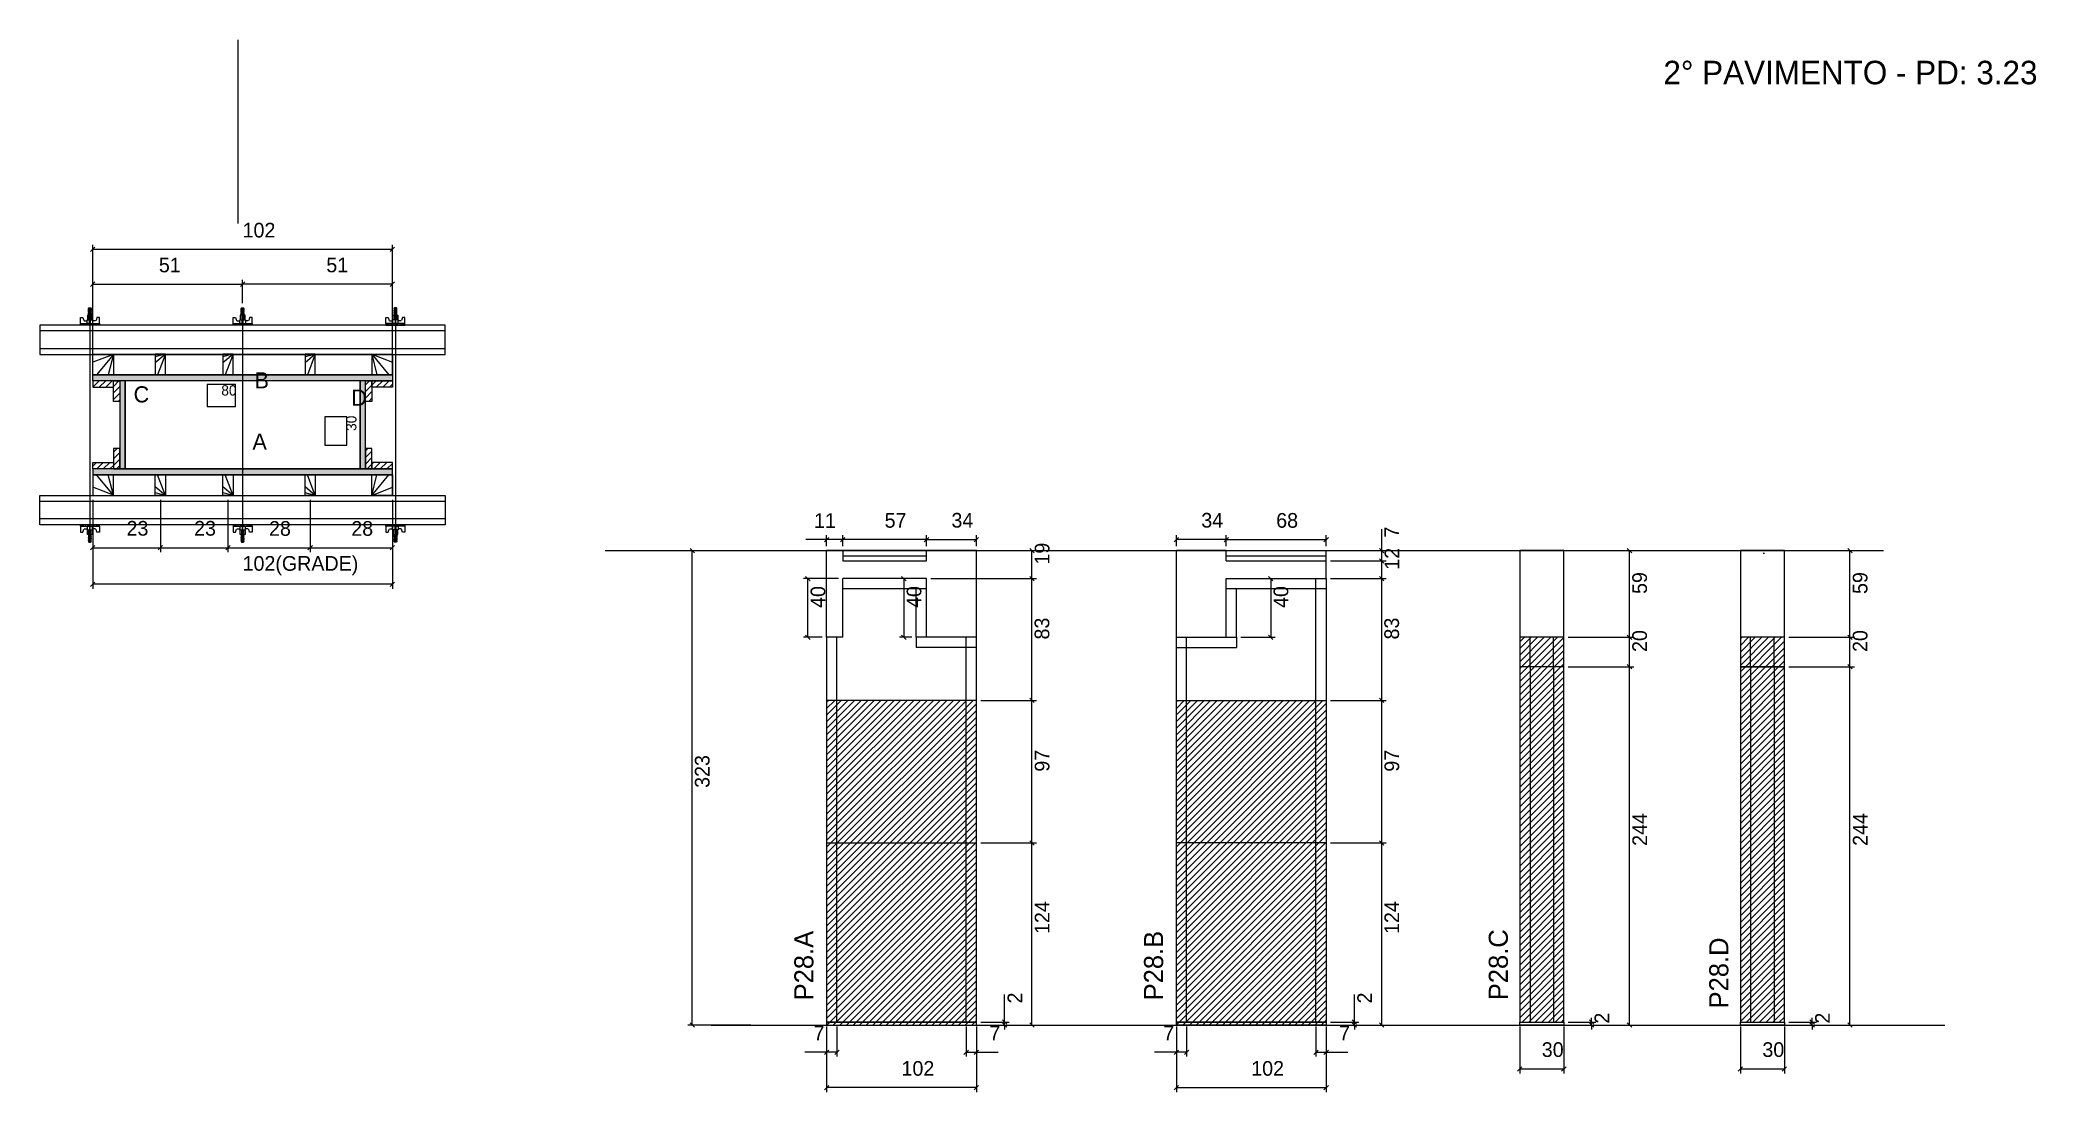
# Model space of a CAD drawing. Header units: metres. Extents: x 1920 to 3279, y 2747 to 3463.
import ezdxf

# ---------------------------------------------------------------- set-up
doc = ezdxf.new("R2010")
doc.units = ezdxf.units.M
for name, color, linetype in [('CHAPA', 7, 'Continuous'), ('COTA', 7, 'Continuous'), ('Hachura', 7, 'Continuous'), ('Madeira', 7, 'Continuous'), ('NIVEL 2° PAV.', 7, 'Continuous'), ('NOMENCLATURA', 7, 'Continuous'), ('Nível', 7, 'Continuous'), ('Painéis', 7, 'Continuous'), ('Perfil Metálico', 7, 'Continuous'), ('SARR_2.2x7', 7, 'Continuous'), ('SARRAFO', 7, 'Continuous'), ('Texto Seção', 7, 'Continuous'), ('TEXTO_GERAL', 7, 'Continuous')]:
    doc.layers.add(name, color=color, linetype=linetype)

msp = doc.modelspace()

# ---------------------------------------------------------------- hatches: boundary and pattern name
at = {"layer": 'COTA'}
h = msp.add_hatch(dxfattribs=at)
h.set_pattern_fill('AR-CONC')
h.paths.add_polyline_path([(2927.4, 3056.3), (2957.4, 3056.3), (2957.4, 3115.3), (2927.4, 3115.3), (2927.4, 3056.3)])
h = msp.add_hatch(dxfattribs=at)
h.set_pattern_fill('AR-CONC')
h.paths.add_polyline_path([(3077.6, 3056.3), (3107.6, 3056.3), (3107.6, 3115.3), (3077.6, 3115.3), (3077.6, 3056.3)])
at = {"layer": 'Hachura'}
h = msp.add_hatch(color=7, dxfattribs=at)
h.dxf.hatch_style = 1
h.paths.add_polyline_path([(1955.9, 3230.9), (1955.9, 3234.9), (2159.9, 3234.9), (2159.9, 3230.9), (1955.9, 3230.9)])
h = msp.add_hatch(color=7, dxfattribs=at)
h.dxf.hatch_style = 1
h.paths.add_polyline_path([(1955.9, 3230.9), (1955.9, 3234.9), (2159.9, 3234.9), (2159.9, 3230.9), (1955.9, 3230.9)])
h = msp.add_hatch(dxfattribs=at)
h.set_pattern_fill('ANSI31')
h.paths.add_polyline_path([(1969.9, 3230.9), (1969.9, 3226.5), (1955.9, 3226.5), (1955.9, 3230.9), (1969.9, 3230.9)])
h = msp.add_hatch(dxfattribs=at)
h.set_pattern_fill('ANSI31')
h.paths.add_polyline_path([(1974.3, 3230.9), (1969.9, 3230.9), (1969.9, 3216.9), (1974.3, 3216.9), (1974.3, 3230.9)])
h = msp.add_hatch(color=7, dxfattribs=at)
h.dxf.hatch_style = 1
h.paths.add_polyline_path([(1977.9, 3230.9), (1974.3, 3230.9), (1974.3, 3170.9), (1977.9, 3170.9), (1977.9, 3230.9)])
h = msp.add_hatch(color=7, dxfattribs=at)
h.dxf.hatch_style = 1
h.paths.add_polyline_path([(1977.9, 3230.9), (1974.3, 3230.9), (1974.3, 3170.9), (1977.9, 3170.9), (1977.9, 3230.9)])
h = msp.add_hatch(color=7, dxfattribs=at)
h.dxf.hatch_style = 1
h.paths.add_polyline_path([(2141.5, 3230.9), (2137.9, 3230.9), (2137.9, 3170.9), (2141.5, 3170.9), (2141.5, 3230.9)])
h = msp.add_hatch(color=7, dxfattribs=at)
h.dxf.hatch_style = 1
h.paths.add_polyline_path([(2141.5, 3230.9), (2137.9, 3230.9), (2137.9, 3170.9), (2141.5, 3170.9), (2141.5, 3230.9)])
h = msp.add_hatch(dxfattribs=at)
h.set_pattern_fill('ANSI31')
h.paths.add_polyline_path([(2145.9, 3230.9), (2141.5, 3230.9), (2141.5, 3216.9), (2145.9, 3216.9), (2145.9, 3230.9)])
h = msp.add_hatch(dxfattribs=at)
h.set_pattern_fill('ANSI31')
h.paths.add_polyline_path([(2145.9, 3230.9), (2145.9, 3226.5), (2159.9, 3226.5), (2159.9, 3230.9), (2145.9, 3230.9)])
h = msp.add_hatch(dxfattribs=at)
h.set_pattern_fill('ANSI31')
h.paths.add_polyline_path([(1974.3, 3170.9), (1969.9, 3170.9), (1969.9, 3184.9), (1974.3, 3184.9), (1974.3, 3170.9)])
h = msp.add_hatch(dxfattribs=at)
h.set_pattern_fill('ANSI31')
h.paths.add_polyline_path([(2145.9, 3170.9), (2141.5, 3170.9), (2141.5, 3184.9), (2145.9, 3184.9), (2145.9, 3170.9)])
h = msp.add_hatch(dxfattribs=at)
h.set_pattern_fill('ANSI31')
h.paths.add_polyline_path([(1969.9, 3170.9), (1969.9, 3175.3), (1955.9, 3175.3), (1955.9, 3170.9), (1969.9, 3170.9)])
h = msp.add_hatch(color=7, dxfattribs=at)
h.dxf.hatch_style = 1
h.paths.add_polyline_path([(1955.9, 3170.9), (1955.9, 3166.9), (2159.9, 3166.9), (2159.9, 3170.9), (1955.9, 3170.9)])
h = msp.add_hatch(color=7, dxfattribs=at)
h.dxf.hatch_style = 1
h.paths.add_polyline_path([(1955.9, 3170.9), (1955.9, 3166.9), (2159.9, 3166.9), (2159.9, 3170.9), (1955.9, 3170.9)])
h = msp.add_hatch(dxfattribs=at)
h.set_pattern_fill('ANSI31')
h.paths.add_polyline_path([(2145.9, 3170.9), (2145.9, 3175.3), (2159.9, 3175.3), (2159.9, 3170.9), (2145.9, 3170.9)])
h = msp.add_hatch(dxfattribs=at)
h.set_pattern_fill('ANSI31')
h.paths.add_polyline_path([(2957.4, 2794.3), (2957.4, 3056.3), (2927.4, 3056.3), (2927.4, 2794.3), (2957.4, 2794.3)])
h = msp.add_hatch(dxfattribs=at)
h.set_pattern_fill('ANSI31')
h.paths.add_polyline_path([(3107.6, 2794.3), (3107.6, 3056.3), (3077.6, 3056.3), (3077.6, 2794.3), (3107.6, 2794.3)])
h = msp.add_hatch(dxfattribs=at)
h.set_pattern_fill('ANSI31')
h.paths.add_polyline_path([(2557.5, 2792.3), (2557.5, 3013.3), (2455.5, 3013.3), (2455.5, 2792.3), (2557.5, 2792.3)])
h = msp.add_hatch(dxfattribs=at)
h.set_pattern_fill('ANSI31')
h.paths.add_polyline_path([(2693.6, 2792.3), (2693.6, 3013.3), (2795.6, 3013.3), (2795.6, 2792.3), (2693.6, 2792.3)])

# ---------------------------------------------------------------- linework, layer by layer
at = {"layer": 'CHAPA', "color": 1, "lineweight": 25}
for points in [[(1955.9, 3230.9), (1955.9, 3234.9), (2159.9, 3234.9), (2159.9, 3230.9)], [(1955.9, 3230.9), (1955.9, 3234.9), (2159.9, 3234.9), (2159.9, 3230.9)], [(1977.9, 3230.9), (1974.3, 3230.9), (1974.3, 3170.9), (1977.9, 3170.9)], [(1977.9, 3230.9), (1974.3, 3230.9), (1974.3, 3170.9), (1977.9, 3170.9)], [(2141.5, 3230.9), (2137.9, 3230.9), (2137.9, 3170.9), (2141.5, 3170.9)], [(2141.5, 3230.9), (2137.9, 3230.9), (2137.9, 3170.9), (2141.5, 3170.9)], [(1955.9, 3170.9), (1955.9, 3166.9), (2159.9, 3166.9), (2159.9, 3170.9)], [(1955.9, 3170.9), (1955.9, 3166.9), (2159.9, 3166.9), (2159.9, 3170.9)]]:
    msp.add_lwpolyline(points, close=True, dxfattribs=at)
at = {"layer": 'COTA', "color": 0, "lineweight": 25}
for p, q in [((1957.4, 3321.9), (1954.4, 3318.9)), ((2158.4, 3318.9), (2161.4, 3321.9)), ((1957.4, 3298.2), (1954.4, 3295.2)), ((2059.4, 3298.2), (2056.4, 3295.2)), ((2056.4, 3295.2), (2059.4, 3298.2)), ((2158.4, 3295.2), (2161.4, 3298.2)), ((1957.4, 3118.8), (1954.4, 3115.8)), ((2000.4, 3115.8), (2003.4, 3118.8)), ((2003.4, 3118.8), (2000.4, 3115.8)), ((2046.4, 3115.8), (2049.4, 3118.8)), ((2049.4, 3118.8), (2046.4, 3115.8)), ((2102.4, 3115.8), (2105.4, 3118.8)), ((2105.4, 3118.8), (2102.4, 3115.8)), ((2158.4, 3115.8), (2161.4, 3118.8)), ((2457, 3124.3), (2454, 3121.3)), ((2465, 3121.3), (2468, 3124.3)), ((2468, 3124.3), (2465, 3121.3)), ((2522, 3121.3), (2525, 3124.3)), ((2525, 3124.3), (2522, 3121.3)), ((2556, 3121.3), (2559, 3124.3)), ((2596.8, 3113.8), (2593.8, 3116.8)), ((2695.1, 3124.3), (2692.1, 3121.3)), ((2726.1, 3121.3), (2729.1, 3124.3)), ((2729.1, 3124.3), (2726.1, 3121.3)), ((2794.1, 3121.3), (2797.1, 3124.3)), ((2834.9, 3113.8), (2831.9, 3116.8)), ((3003.6, 3113.8), (3000.6, 3116.8)), ((3153.7, 3113.8), (3150.7, 3116.8)), ((2834.9, 3106.8), (2831.9, 3109.8)), ((2831.9, 3109.8), (2834.9, 3106.8)), ((1957.4, 3093.9), (1954.4, 3090.9)), ((2158.4, 3090.9), (2161.4, 3093.9)), ((2444.2, 3094.8), (2441.2, 3097.8)), ((2509.6, 3094.8), (2506.6, 3097.8)), ((2596.8, 3094.8), (2593.8, 3097.8)), ((2593.8, 3097.8), (2596.8, 3094.8)), ((2759.4, 3094.8), (2756.4, 3097.8)), ((2834.9, 3094.8), (2831.9, 3097.8)), ((2831.9, 3097.8), (2834.9, 3094.8)), ((2441.2, 3057.8), (2444.2, 3054.8)), ((2506.6, 3057.8), (2509.6, 3054.8)), ((2756.4, 3057.8), (2759.4, 3054.8)), ((3003.6, 3054.8), (3000.6, 3057.8)), ((3000.6, 3057.8), (3003.6, 3054.8)), ((3153.7, 3054.8), (3150.7, 3057.8)), ((3150.7, 3057.8), (3153.7, 3054.8)), ((3003.6, 3034.8), (3000.6, 3037.8)), ((3000.6, 3037.8), (3003.6, 3034.8)), ((3153.7, 3034.8), (3150.7, 3037.8)), ((3150.7, 3037.8), (3153.7, 3034.8)), ((2596.8, 3011.8), (2593.8, 3014.8)), ((2593.8, 3014.8), (2596.8, 3011.8)), ((2834.9, 3011.8), (2831.9, 3014.8)), ((2831.9, 3014.8), (2834.9, 3011.8)), ((2593.8, 2917.8), (2596.8, 2914.8)), ((2596.8, 2914.8), (2593.8, 2917.8)), ((2831.9, 2917.8), (2834.9, 2914.8)), ((2834.9, 2914.8), (2831.9, 2917.8)), ((2575.2, 2795.8), (2578.2, 2792.8)), ((2578.2, 2790.8), (2575.2, 2793.8)), ((2593.8, 2793.8), (2596.8, 2790.8)), ((2813.3, 2795.8), (2816.3, 2792.8)), ((2816.3, 2790.8), (2813.3, 2793.8)), ((2831.9, 2793.8), (2834.9, 2790.8)), ((2974.8, 2795.8), (2977.8, 2792.8)), ((2977.8, 2790.8), (2974.8, 2793.8)), ((3000.6, 2793.8), (3003.6, 2790.8)), ((3125, 2795.8), (3128, 2792.8)), ((3128, 2790.8), (3125, 2793.8)), ((3150.7, 2793.8), (3153.7, 2790.8)), ((2457, 2775.3), (2454, 2772.3)), ((2461, 2772.3), (2464, 2775.3)), ((2552, 2775.3), (2549, 2772.3)), ((2556, 2772.3), (2559, 2775.3)), ((2695.1, 2775.3), (2692.1, 2772.3)), ((2699.1, 2772.3), (2702.1, 2775.3)), ((2790.1, 2775.3), (2787.1, 2772.3)), ((2794.1, 2772.3), (2797.1, 2775.3)), ((2928.9, 2763.9), (2925.9, 2760.9)), ((2955.9, 2760.9), (2958.9, 2763.9)), ((3079.1, 2763.9), (3076.1, 2760.9)), ((3106.1, 2760.9), (3109.1, 2763.9)), ((2457, 2751.2), (2454, 2748.2)), ((2556, 2748.2), (2559, 2751.2)), ((2695.1, 2751.2), (2692.1, 2748.2)), ((2794.1, 2748.2), (2797.1, 2751.2))]:
    msp.add_line(p, q, dxfattribs=at)
at = {"layer": 'COTA', "color": 241, "lineweight": 25}
for p, q in [((1955.9, 3237.9), (1955.9, 3323.4)), ((2159.9, 3320.4), (1955.9, 3320.4)), ((2159.9, 3237.9), (2159.9, 3323.4)), ((1955.9, 3271.9), (1955.9, 3299.7)), ((1955.9, 3296.7), (2057.9, 3296.7)), ((2057.9, 3283.7), (2057.9, 3299.7)), ((2057.9, 3283.7), (2057.9, 3299.7)), ((2159.9, 3296.7), (2057.9, 3296.7)), ((2159.9, 3271.9), (2159.9, 3299.7)), ((1955.9, 3149.9), (1955.9, 3089.4)), ((1955.9, 3149.9), (1955.9, 3114.3)), ((2001.9, 3149.9), (2001.9, 3114.3)), ((2001.9, 3149.9), (2001.9, 3114.3)), ((2047.9, 3149.9), (2047.9, 3114.3)), ((2047.9, 3149.9), (2047.9, 3114.3)), ((2103.9, 3149.9), (2103.9, 3114.3)), ((2103.9, 3149.9), (2103.9, 3114.3)), ((2159.9, 3149.9), (2159.9, 3089.4)), ((2159.9, 3149.9), (2159.9, 3114.3)), ((1955.9, 3117.3), (2001.9, 3117.3)), ((2001.9, 3117.3), (2047.9, 3117.3)), ((2047.9, 3117.3), (2103.9, 3117.3)), ((2103.9, 3117.3), (2159.9, 3117.3)), ((2557.5, 3115.3), (2455.5, 3115.3)), ((2455.5, 3056.3), (2455.5, 3115.3)), ((2557.5, 3056.3), (2557.5, 3115.3)), ((2693.6, 3056.3), (2693.6, 3115.3)), ((2727.6, 3115.3), (2693.6, 3115.3)), ((2795.6, 3096.3), (2795.6, 3108.3)), ((2159.9, 3092.4), (1955.9, 3092.4))]:
    msp.add_line(p, q, dxfattribs=at)
at = {"layer": 'COTA', "color": 180, "lineweight": 25}
for p, q in [((2053, 3228.4), (2033.7, 3228.4)), ((2033.7, 3228.4), (2033.7, 3213.4)), ((2053, 3213.4), (2053, 3228.4)), ((2033.7, 3213.4), (2053, 3213.4)), ((2128.9, 3206.5), (2113.9, 3206.5)), ((2113.9, 3206.5), (2113.9, 3187.1)), ((2128.9, 3187.1), (2128.9, 3206.5)), ((2113.9, 3187.1), (2128.9, 3187.1))]:
    msp.add_line(p, q, dxfattribs=at)
at = {"layer": 'COTA', "color": 4, "lineweight": 25}
for p, q in [((2455.5, 3118.3), (2455.5, 3125.8)), ((2466.5, 3118.3), (2466.5, 3125.8)), ((2466.5, 3118.3), (2466.5, 3125.8)), ((2523.5, 3118.3), (2523.5, 3125.8)), ((2523.5, 3118.3), (2523.5, 3125.8)), ((2557.5, 3118.3), (2557.5, 3125.8)), ((2693.6, 3118.3), (2693.6, 3125.8)), ((2727.6, 3118.3), (2727.6, 3125.8)), ((2727.6, 3118.3), (2727.6, 3125.8)), ((2795.6, 3118.3), (2795.6, 3125.8)), ((2833.4, 3115.3), (2833.4, 3130)), ((2455.5, 3122.8), (2441.4, 3122.8)), ((2466.5, 3122.8), (2455.5, 3122.8)), ((2523.5, 3122.8), (2466.5, 3122.8)), ((2523.5, 3122.8), (2557.5, 3122.8)), ((2560.5, 3115.3), (2598.3, 3115.3)), ((2595.3, 3096.3), (2595.3, 3115.3)), ((2727.6, 3122.8), (2693.6, 3122.8)), ((2727.6, 3122.8), (2795.6, 3122.8)), ((2798.6, 3115.3), (2836.4, 3115.3)), ((2833.4, 3108.3), (2833.4, 3115.3)), ((2960.4, 3115.3), (3005.1, 3115.3)), ((3002.1, 3056.3), (3002.1, 3115.3)), ((3110.6, 3115.3), (3155.2, 3115.3)), ((3152.2, 3056.3), (3152.2, 3115.3)), ((2798.6, 3108.3), (2836.4, 3108.3)), ((2798.6, 3108.3), (2836.4, 3108.3)), ((2833.4, 3096.3), (2833.4, 3108.3)), ((2463.5, 3096.3), (2439.7, 3096.3)), ((2442.7, 3056.3), (2442.7, 3096.3)), ((2520.5, 3096.3), (2505.1, 3096.3)), ((2508.1, 3096.3), (2508.1, 3056.3)), ((2526.5, 3096.3), (2598.3, 3096.3)), ((2526.5, 3096.3), (2598.3, 3096.3)), ((2595.3, 3013.3), (2595.3, 3096.3)), ((2730.6, 3096.3), (2760.9, 3096.3)), ((2757.9, 3096.3), (2757.9, 3056.3)), ((2798.6, 3096.3), (2836.4, 3096.3)), ((2798.6, 3096.3), (2836.4, 3096.3)), ((2833.4, 3013.3), (2833.4, 3096.3)), ((2452.5, 3056.3), (2439.7, 3056.3)), ((2513.5, 3056.3), (2505.1, 3056.3)), ((2737.6, 3056.3), (2760.9, 3056.3)), ((2960.4, 3056.3), (3005.1, 3056.3)), ((2960.4, 3056.3), (3005.1, 3056.3)), ((3002.1, 3036.3), (3002.1, 3056.3)), ((3110.6, 3056.3), (3155.2, 3056.3)), ((3110.6, 3056.3), (3155.2, 3056.3)), ((3152.2, 3036.3), (3152.2, 3056.3)), ((2960.4, 3036.3), (3005.1, 3036.3)), ((2960.4, 3036.3), (3005.1, 3036.3)), ((3002.1, 2792.3), (3002.1, 3036.3)), ((3110.6, 3036.3), (3155.2, 3036.3)), ((3110.6, 3036.3), (3155.2, 3036.3)), ((3152.2, 2792.3), (3152.2, 3036.3)), ((2560.5, 3013.3), (2598.3, 3013.3)), ((2560.5, 3013.3), (2598.3, 3013.3)), ((2595.3, 2916.3), (2595.3, 3013.3)), ((2798.6, 3013.3), (2836.4, 3013.3)), ((2798.6, 3013.3), (2836.4, 3013.3)), ((2833.4, 2916.3), (2833.4, 3013.3)), ((2560.5, 2916.3), (2598.3, 2916.3)), ((2560.5, 2916.3), (2598.3, 2916.3)), ((2595.3, 2792.3), (2595.3, 2916.3)), ((2798.6, 2916.3), (2836.4, 2916.3)), ((2798.6, 2916.3), (2836.4, 2916.3)), ((2833.4, 2792.3), (2833.4, 2916.3)), ((2576.7, 2794.3), (2576.7, 2813.1)), ((2814.8, 2794.3), (2814.8, 2813.1)), ((2455.5, 2791.3), (2455.5, 2746.7)), ((2455.5, 2789.3), (2455.5, 2770.8)), ((2462.5, 2791.3), (2462.5, 2770.8)), ((2550.5, 2791.3), (2550.5, 2770.8)), ((2557.5, 2791.3), (2557.5, 2746.7)), ((2557.5, 2789.3), (2557.5, 2770.8)), ((2560.5, 2794.3), (2579.7, 2794.3)), ((2560.5, 2792.3), (2579.7, 2792.3)), ((2560.5, 2792.3), (2598.3, 2792.3)), ((2576.7, 2792.3), (2576.7, 2794.3)), ((2576.7, 2792.3), (2576.7, 2789.3)), ((2693.6, 2791.3), (2693.6, 2746.7)), ((2693.6, 2789.3), (2693.6, 2770.8)), ((2700.6, 2791.3), (2700.6, 2770.8)), ((2788.6, 2791.3), (2788.6, 2770.8)), ((2795.6, 2791.3), (2795.6, 2746.7)), ((2795.6, 2789.3), (2795.6, 2770.8)), ((2798.6, 2794.3), (2817.8, 2794.3)), ((2798.6, 2792.3), (2817.8, 2792.3)), ((2798.6, 2792.3), (2836.4, 2792.3)), ((2814.8, 2792.3), (2814.8, 2794.3)), ((2814.8, 2792.3), (2814.8, 2789.3)), ((2927.4, 2791.3), (2927.4, 2759.4)), ((2957.4, 2791.3), (2957.4, 2759.4)), ((2960.4, 2794.3), (2979.3, 2794.3)), ((2960.4, 2792.3), (2979.3, 2792.3)), ((2960.4, 2792.3), (3005.1, 2792.3)), ((2976.3, 2794.3), (2976.3, 2797.3)), ((2976.3, 2792.3), (2976.3, 2794.3)), ((2976.3, 2792.3), (2976.3, 2789.3)), ((3077.6, 2791.3), (3077.6, 2759.4)), ((3107.6, 2791.3), (3107.6, 2759.4)), ((3110.6, 2794.3), (3129.5, 2794.3)), ((3110.6, 2792.3), (3129.5, 2792.3)), ((3110.6, 2792.3), (3155.2, 2792.3)), ((3126.5, 2794.3), (3126.5, 2797.3)), ((3126.5, 2792.3), (3126.5, 2794.3)), ((3126.5, 2792.3), (3126.5, 2789.3)), ((2455.5, 2773.8), (2440.7, 2773.8)), ((2462.5, 2773.8), (2455.5, 2773.8)), ((2550.5, 2773.8), (2557.5, 2773.8)), ((2557.5, 2773.8), (2572.2, 2773.8)), ((2693.6, 2773.8), (2678.8, 2773.8)), ((2700.6, 2773.8), (2693.6, 2773.8)), ((2788.6, 2773.8), (2795.6, 2773.8)), ((2795.6, 2773.8), (2810.3, 2773.8)), ((2927.4, 2762.4), (2957.4, 2762.4)), ((3077.6, 2762.4), (3107.6, 2762.4)), ((2557.5, 2749.7), (2455.5, 2749.7)), ((2693.6, 2749.7), (2795.6, 2749.7))]:
    msp.add_line(p, q, dxfattribs=at)
at = {"layer": 'COTA', "color": 241, "lineweight": 25}
for points in [[(2957.4, 3056.3), (2957.4, 3115.3), (2927.4, 3115.3), (2927.4, 3056.3)], [(3107.6, 3056.3), (3107.6, 3115.3), (3077.6, 3115.3), (3077.6, 3056.3)]]:
    msp.add_lwpolyline(points, dxfattribs=at)
at = {"layer": 'Hachura', "color": 0, "lineweight": 9}
for p, q in [((1955.6, 3275.7), (1952.2, 3275.7)), ((1952.2, 3275.7), (1952.2, 3272.4)), ((1955.6, 3275.6), (1952.2, 3275.6)), ((1952.8, 3280), (1955, 3278.9)), ((1954.9, 3278.7), (1952.8, 3279.8)), ((1952.8, 3278.9), (1955, 3277.8)), ((1954.9, 3277.5), (1952.8, 3278.6)), ((1952.8, 3277.7), (1955, 3276.6)), ((1954.9, 3276.4), (1952.8, 3277.5)), ((1954, 3275.7), (1952.8, 3276.3)), ((1952.9, 3280.4), (1953.2, 3280.7)), ((1952.9, 3280.1), (1952.9, 3280.4)), ((1954.8, 3280.4), (1952.9, 3280.4)), ((1952.9, 3280.1), (1954.8, 3279.1)), ((1952.9, 3280.1), (1954.8, 3279.1)), ((1952.9, 3278.9), (1952.9, 3279.6)), ((1954.8, 3278.6), (1952.9, 3279.6)), ((1952.9, 3278.9), (1954.8, 3278)), ((1952.9, 3277.8), (1952.9, 3278.4)), ((1954.8, 3277.5), (1952.9, 3278.4)), ((1952.9, 3278.2), (1952.9, 3278.4)), ((1952.9, 3277.8), (1954.8, 3276.8)), ((1952.9, 3276.6), (1952.9, 3277.3)), ((1954.8, 3276.3), (1952.9, 3277.3)), ((1952.9, 3276.6), (1954.8, 3275.7)), ((1953.8, 3275.7), (1952.9, 3276.1)), ((1952.9, 3275.7), (1952.9, 3276.1)), ((1953.2, 3280.7), (1954.5, 3280.7)), ((1953.3, 3275.7), (1953.3, 3272.4)), ((1954.8, 3279.8), (1953.5, 3280.4)), ((1954.9, 3279.9), (1953.8, 3280.4)), ((1954.3, 3280.4), (1955, 3280.1)), ((1954.8, 3280.4), (1954.5, 3280.7)), ((1954.6, 3280.4), (1954.8, 3280.3)), ((1954.8, 3279.8), (1954.8, 3279.1)), ((1954.8, 3278), (1954.8, 3278.6)), ((1954.8, 3277.3), (1954.8, 3277.5)), ((1954.8, 3277.3), (1954.8, 3276.8)), ((1954.8, 3276.3), (1954.8, 3275.7)), ((1954.8, 3275.7), (1954.8, 3272.4)), ((1955.6, 3272.4), (1955.6, 3275.7)), ((2059.6, 3275.7), (2056.2, 3275.7)), ((2056.2, 3275.7), (2056.2, 3272.4)), ((2059.6, 3275.6), (2056.2, 3275.6)), ((2056.8, 3280), (2059, 3278.9)), ((2058.9, 3278.7), (2056.8, 3279.8)), ((2056.8, 3278.9), (2059, 3277.8)), ((2058.9, 3277.5), (2056.8, 3278.6)), ((2056.8, 3277.7), (2059, 3276.6)), ((2058.9, 3276.4), (2056.8, 3277.5)), ((2058, 3275.7), (2056.8, 3276.3)), ((2056.9, 3280.4), (2057.2, 3280.7)), ((2056.9, 3280.1), (2056.9, 3280.4)), ((2058.8, 3280.4), (2056.9, 3280.4)), ((2056.9, 3280.1), (2058.8, 3279.1)), ((2056.9, 3280.1), (2058.8, 3279.1)), ((2056.9, 3278.9), (2056.9, 3279.6)), ((2058.8, 3278.6), (2056.9, 3279.6)), ((2056.9, 3278.9), (2058.8, 3278)), ((2056.9, 3277.8), (2056.9, 3278.4)), ((2058.8, 3277.5), (2056.9, 3278.4)), ((2056.9, 3278.2), (2056.9, 3278.4)), ((2056.9, 3277.8), (2058.8, 3276.8)), ((2056.9, 3276.6), (2056.9, 3277.3)), ((2058.8, 3276.3), (2056.9, 3277.3)), ((2056.9, 3276.6), (2058.8, 3275.7)), ((2057.8, 3275.7), (2056.9, 3276.1)), ((2056.9, 3275.7), (2056.9, 3276.1)), ((2057.2, 3280.7), (2058.5, 3280.7)), ((2057.3, 3275.7), (2057.3, 3272.4)), ((2058.8, 3279.8), (2057.5, 3280.4)), ((2058.9, 3279.9), (2057.8, 3280.4)), ((2058.3, 3280.4), (2059, 3280.1)), ((2058.8, 3280.4), (2058.5, 3280.7)), ((2058.6, 3280.4), (2058.8, 3280.3)), ((2058.8, 3279.8), (2058.8, 3279.1)), ((2058.8, 3278), (2058.8, 3278.6)), ((2058.8, 3277.3), (2058.8, 3277.5)), ((2058.8, 3277.3), (2058.8, 3276.8)), ((2058.8, 3276.3), (2058.8, 3275.7)), ((2058.8, 3275.7), (2058.8, 3272.4)), ((2059.6, 3272.4), (2059.6, 3275.7)), ((2160.2, 3275.7), (2163.6, 3275.7)), ((2160.2, 3272.4), (2160.2, 3275.7)), ((2160.2, 3275.6), (2163.6, 3275.6)), ((2161.5, 3280.4), (2160.9, 3280.1)), ((2160.9, 3279.9), (2162, 3280.4)), ((2163, 3280), (2160.9, 3278.9)), ((2160.9, 3278.7), (2163.1, 3279.8)), ((2163, 3278.9), (2160.9, 3277.8)), ((2160.9, 3277.5), (2163.1, 3278.6)), ((2163, 3277.7), (2160.9, 3276.6)), ((2160.9, 3276.4), (2163.1, 3277.5)), ((2161, 3280.4), (2161.3, 3280.7)), ((2161.3, 3280.4), (2161, 3280.3)), ((2161, 3279.8), (2162.3, 3280.4)), ((2161, 3280.4), (2163, 3280.4)), ((2163, 3280.1), (2161, 3279.1)), ((2163, 3280.1), (2161, 3279.1)), ((2161, 3279.8), (2161, 3279.1)), ((2161, 3278.6), (2163, 3279.6)), ((2163, 3278.9), (2161, 3278)), ((2161, 3278), (2161, 3278.6)), ((2161, 3277.5), (2163, 3278.4)), ((2163, 3277.8), (2161, 3276.8)), ((2161, 3277.3), (2161, 3277.5)), ((2161, 3277.3), (2161, 3276.8)), ((2161, 3276.3), (2163, 3277.3)), ((2163, 3276.6), (2161, 3275.7)), ((2161, 3276.3), (2161, 3275.7)), ((2161, 3275.7), (2161, 3272.4)), ((2162.6, 3280.7), (2161.3, 3280.7)), ((2161.8, 3275.7), (2163.1, 3276.3)), ((2162, 3275.7), (2163, 3276.1)), ((2163, 3280.4), (2162.6, 3280.7)), ((2162.6, 3275.7), (2162.6, 3272.4)), ((2163, 3280.1), (2163, 3280.4)), ((2163, 3278.9), (2163, 3279.6)), ((2163, 3277.8), (2163, 3278.4)), ((2163, 3278.2), (2163, 3278.4)), ((2163, 3276.6), (2163, 3277.3)), ((2163, 3275.7), (2163, 3276.1)), ((2163.6, 3275.7), (2163.6, 3272.4)), ((1947.5, 3268.9), (1947.5, 3274.1)), ((1947.5, 3274.1), (1949.1, 3274.1)), ((1947.5, 3269.9), (1960.4, 3269.9)), ((1947.5, 3269.9), (1952.6, 3269.9)), ((1960.4, 3268.9), (1947.5, 3268.9)), ((1947.6, 3269.9), (1947.6, 3268.9)), ((1947.8, 3269.9), (1947.8, 3268.9)), ((1948.2, 3269.9), (1948.2, 3268.9)), ((1948.6, 3269.9), (1948.6, 3268.9)), ((1949.1, 3274.1), (1949.7, 3271.9)), ((1949.5, 3269.9), (1949.5, 3268.9)), ((1950, 3271.7), (1952, 3271.7)), ((1950.9, 3269.9), (1950.9, 3268.9)), ((1959.4, 3268.9), (1951.6, 3268.9)), ((1952, 3272.4), (1955.8, 3272.4)), ((1952, 3269.9), (1952, 3272.4)), ((1953.9, 3269.9), (1952, 3269.9)), ((1952.6, 3269.9), (1953.3, 3269.9)), ((1953, 3269.5), (1953, 3269.7)), ((1953, 3269.1), (1953, 3269.5)), ((1953.6, 3269.9), (1953.6, 3271.9)), ((1953.9, 3269.9), (1953.9, 3268.9)), ((1954.1, 3271.9), (1954.1, 3269.9)), ((1954.9, 3269.7), (1954.9, 3269.3)), ((1955.8, 3272.4), (1955.6, 3272.4)), ((1955.8, 3272.4), (1955.6, 3272.4)), ((1955.8, 3272.4), (1955.8, 3269.9)), ((1957.8, 3271.7), (1955.8, 3271.7)), ((1956.9, 3269.9), (1956.9, 3268.9)), ((1958.7, 3274.1), (1958.1, 3271.9)), ((1958.4, 3269.9), (1958.4, 3268.9)), ((1960.4, 3274.1), (1958.7, 3274.1)), ((1959.2, 3269.9), (1959.2, 3268.9)), ((1959.7, 3269.9), (1959.7, 3268.9)), ((1960, 3269.9), (1960, 3268.9)), ((1960.2, 3269.9), (1960.2, 3268.9)), ((1960.4, 3269.9), (1960.4, 3274.1)), ((1960.4, 3269.9), (1960.4, 3268.9)), ((2051.5, 3268.9), (2051.5, 3274.1)), ((2051.5, 3274.1), (2053.1, 3274.1)), ((2051.5, 3269.9), (2064.4, 3269.9)), ((2051.5, 3269.9), (2056.6, 3269.9)), ((2064.4, 3268.9), (2051.5, 3268.9)), ((2051.6, 3269.9), (2051.6, 3268.9)), ((2051.8, 3269.9), (2051.8, 3268.9)), ((2052.2, 3269.9), (2052.2, 3268.9)), ((2052.6, 3269.9), (2052.6, 3268.9)), ((2053.1, 3274.1), (2053.7, 3271.9)), ((2053.5, 3269.9), (2053.5, 3268.9)), ((2054, 3271.7), (2056, 3271.7)), ((2054.9, 3269.9), (2054.9, 3268.9)), ((2063.4, 3268.9), (2055.6, 3268.9)), ((2056, 3272.4), (2059.8, 3272.4)), ((2056, 3269.9), (2056, 3272.4)), ((2057.9, 3269.9), (2056, 3269.9)), ((2056.6, 3269.9), (2057.3, 3269.9)), ((2057, 3269.5), (2057, 3269.7)), ((2057, 3269.1), (2057, 3269.5)), ((2057.6, 3269.9), (2057.6, 3271.9)), ((2057.9, 3269.9), (2057.9, 3268.9)), ((2058.1, 3271.9), (2058.1, 3269.9)), ((2058.9, 3269.7), (2058.9, 3269.3)), ((2059.8, 3272.4), (2059.6, 3272.4)), ((2059.8, 3272.4), (2059.6, 3272.4)), ((2059.8, 3272.4), (2059.8, 3269.9)), ((2061.8, 3271.7), (2059.8, 3271.7)), ((2060.9, 3269.9), (2060.9, 3268.9)), ((2062.7, 3274.1), (2062.1, 3271.9)), ((2062.4, 3269.9), (2062.4, 3268.9)), ((2064.4, 3274.1), (2062.7, 3274.1)), ((2063.2, 3269.9), (2063.2, 3268.9)), ((2063.7, 3269.9), (2063.7, 3268.9)), ((2064, 3269.9), (2064, 3268.9)), ((2064.2, 3269.9), (2064.2, 3268.9)), ((2064.4, 3269.9), (2064.4, 3274.1)), ((2064.4, 3269.9), (2064.4, 3268.9)), ((2155.5, 3269.9), (2155.5, 3274.1)), ((2155.5, 3274.1), (2157.1, 3274.1)), ((2168.4, 3269.9), (2155.5, 3269.9)), ((2155.5, 3269.9), (2155.5, 3268.9)), ((2155.5, 3268.9), (2168.4, 3268.9)), ((2155.6, 3269.9), (2155.6, 3268.9)), ((2155.8, 3269.9), (2155.8, 3268.9)), ((2156.2, 3269.9), (2156.2, 3268.9)), ((2156.4, 3268.9), (2164.2, 3268.9)), ((2156.6, 3269.9), (2156.6, 3268.9)), ((2157.1, 3274.1), (2157.7, 3271.9)), ((2157.5, 3269.9), (2157.5, 3268.9)), ((2158, 3271.7), (2160, 3271.7)), ((2158.9, 3269.9), (2158.9, 3268.9)), ((2163.9, 3272.4), (2160, 3272.4)), ((2160, 3272.4), (2160, 3269.9)), ((2160, 3272.4), (2160.2, 3272.4)), ((2160, 3272.4), (2160.2, 3272.4)), ((2160.9, 3269.7), (2160.9, 3269.3)), ((2161.7, 3271.9), (2161.7, 3269.9)), ((2161.9, 3269.9), (2163.9, 3269.9)), ((2161.9, 3269.9), (2161.9, 3268.9)), ((2162.2, 3269.9), (2162.2, 3271.9)), ((2163.2, 3269.9), (2162.6, 3269.9)), ((2162.9, 3269.5), (2162.9, 3269.7)), ((2162.9, 3269.1), (2162.9, 3269.5)), ((2168.4, 3269.9), (2163.2, 3269.9)), ((2163.9, 3269.9), (2163.9, 3272.4)), ((2165.8, 3271.7), (2163.9, 3271.7)), ((2165, 3269.9), (2165, 3268.9)), ((2166.7, 3274.1), (2166.1, 3271.9)), ((2166.4, 3269.9), (2166.4, 3268.9)), ((2168.4, 3274.1), (2166.7, 3274.1)), ((2167.2, 3269.9), (2167.2, 3268.9)), ((2167.7, 3269.9), (2167.7, 3268.9)), ((2168, 3269.9), (2168, 3268.9)), ((2168.2, 3269.9), (2168.2, 3268.9)), ((2168.4, 3268.9), (2168.4, 3274.1)), ((1960.4, 3132.9), (1947.5, 3132.9)), ((1947.5, 3132.9), (1947.5, 3127.8)), ((1947.5, 3132), (1960.4, 3132)), ((1947.5, 3132), (1952.6, 3132)), ((1947.5, 3127.8), (1949.1, 3127.8)), ((1947.6, 3132), (1947.6, 3133)), ((1947.8, 3132), (1947.8, 3133)), ((1948.2, 3132), (1948.2, 3133)), ((1948.6, 3132), (1948.6, 3133)), ((1949.1, 3127.8), (1949.7, 3130)), ((1949.5, 3132), (1949.5, 3133)), ((1950, 3130.2), (1952, 3130.2)), ((1950.9, 3132), (1950.9, 3133)), ((1959.4, 3132.9), (1951.6, 3132.9)), ((1953.9, 3132), (1952, 3132)), ((1952, 3132), (1952, 3129.5)), ((1952, 3129.5), (1955.8, 3129.5)), ((1952.2, 3126.2), (1952.2, 3129.5)), ((1955.6, 3126.3), (1952.2, 3126.3)), ((1955.6, 3126.2), (1952.2, 3126.2)), ((1952.6, 3132), (1953.3, 3132)), ((1954, 3126.2), (1952.8, 3125.6)), ((1952.9, 3125.3), (1954.8, 3126.2)), ((1953.8, 3126.2), (1952.9, 3125.8)), ((1952.9, 3126.2), (1952.9, 3125.8)), ((1953, 3132.8), (1953, 3132.4)), ((1953, 3132.4), (1953, 3132.2)), ((1953.3, 3126.2), (1953.3, 3129.5)), ((1953.6, 3132), (1953.6, 3130)), ((1953.9, 3132), (1953.9, 3132.9)), ((1954.1, 3130), (1954.1, 3132)), ((1954.8, 3126.2), (1954.8, 3129.5)), ((1954.8, 3125.6), (1954.8, 3126.2)), ((1954.9, 3132.2), (1954.9, 3132.6)), ((1955.6, 3129.5), (1955.6, 3126.2)), ((1955.8, 3129.5), (1955.6, 3129.5)), ((1955.8, 3129.5), (1955.6, 3129.5)), ((1957.8, 3130.2), (1955.8, 3130.2)), ((1955.8, 3129.5), (1955.8, 3132)), ((1956.9, 3132), (1956.9, 3132.9)), ((1958.7, 3127.8), (1958.1, 3130)), ((1958.4, 3132), (1958.4, 3133)), ((1960.4, 3127.8), (1958.7, 3127.8)), ((1959.2, 3132), (1959.2, 3133)), ((1959.7, 3132), (1959.7, 3133)), ((1960, 3132), (1960, 3133)), ((1960.2, 3132), (1960.2, 3133)), ((1960.4, 3132), (1960.4, 3132.9)), ((1960.4, 3132), (1960.4, 3127.8)), ((2064.4, 3132.9), (2051.5, 3132.9)), ((2051.5, 3132.9), (2051.5, 3127.8)), ((2051.5, 3132), (2064.4, 3132)), ((2051.5, 3132), (2056.6, 3132)), ((2051.5, 3127.8), (2053.1, 3127.8)), ((2051.6, 3132), (2051.6, 3133)), ((2051.8, 3132), (2051.8, 3133)), ((2052.2, 3132), (2052.2, 3133)), ((2052.6, 3132), (2052.6, 3133)), ((2053.1, 3127.8), (2053.7, 3130)), ((2053.5, 3132), (2053.5, 3133)), ((2054, 3130.2), (2056, 3130.2)), ((2054.9, 3132), (2054.9, 3133)), ((2063.4, 3132.9), (2055.6, 3132.9)), ((2057.9, 3132), (2056, 3132)), ((2056, 3132), (2056, 3129.5)), ((2056, 3129.5), (2059.8, 3129.5)), ((2056.2, 3126.2), (2056.2, 3129.5)), ((2059.6, 3126.3), (2056.2, 3126.3)), ((2059.6, 3126.2), (2056.2, 3126.2)), ((2056.6, 3132), (2057.3, 3132)), ((2058, 3126.2), (2056.8, 3125.6)), ((2056.9, 3125.3), (2058.8, 3126.2)), ((2057.8, 3126.2), (2056.9, 3125.8)), ((2056.9, 3126.2), (2056.9, 3125.8)), ((2057, 3132.8), (2057, 3132.4)), ((2057, 3132.4), (2057, 3132.2)), ((2057.3, 3126.2), (2057.3, 3129.5)), ((2057.6, 3132), (2057.6, 3130)), ((2057.9, 3132), (2057.9, 3132.9)), ((2058.1, 3130), (2058.1, 3132)), ((2058.8, 3126.2), (2058.8, 3129.5)), ((2058.8, 3125.6), (2058.8, 3126.2)), ((2058.9, 3132.2), (2058.9, 3132.6)), ((2059.6, 3129.5), (2059.6, 3126.2)), ((2059.8, 3129.5), (2059.6, 3129.5)), ((2059.8, 3129.5), (2059.6, 3129.5)), ((2061.8, 3130.2), (2059.8, 3130.2)), ((2059.8, 3129.5), (2059.8, 3132)), ((2060.9, 3132), (2060.9, 3132.9)), ((2062.7, 3127.8), (2062.1, 3130)), ((2062.4, 3132), (2062.4, 3133)), ((2064.4, 3127.8), (2062.7, 3127.8)), ((2063.2, 3132), (2063.2, 3133)), ((2063.7, 3132), (2063.7, 3133)), ((2064, 3132), (2064, 3133)), ((2064.2, 3132), (2064.2, 3133)), ((2064.4, 3132), (2064.4, 3132.9)), ((2064.4, 3132), (2064.4, 3127.8)), ((2155.5, 3132.9), (2168.4, 3132.9)), ((2155.5, 3132), (2155.5, 3132.9)), ((2168.4, 3132), (2155.5, 3132)), ((2155.5, 3132), (2155.5, 3127.8)), ((2155.5, 3127.8), (2157.1, 3127.8)), ((2155.6, 3132), (2155.6, 3133)), ((2155.8, 3132), (2155.8, 3133)), ((2156.2, 3132), (2156.2, 3133)), ((2156.4, 3132.9), (2164.2, 3132.9)), ((2156.6, 3132), (2156.6, 3133)), ((2157.1, 3127.8), (2157.7, 3130)), ((2157.5, 3132), (2157.5, 3133)), ((2158, 3130.2), (2160, 3130.2)), ((2158.9, 3132), (2158.9, 3132.9)), ((2160, 3129.5), (2160, 3132)), ((2163.9, 3129.5), (2160, 3129.5)), ((2160, 3129.5), (2160.2, 3129.5)), ((2160, 3129.5), (2160.2, 3129.5)), ((2160.2, 3129.5), (2160.2, 3126.2)), ((2160.2, 3126.3), (2163.6, 3126.3)), ((2160.2, 3126.2), (2163.6, 3126.2)), ((2160.9, 3132.2), (2160.9, 3132.6)), ((2161, 3126.2), (2161, 3129.5)), ((2161, 3125.6), (2161, 3126.2)), ((2163, 3125.3), (2161, 3126.2)), ((2161.7, 3130), (2161.7, 3132)), ((2161.8, 3126.2), (2163.1, 3125.6)), ((2161.9, 3132), (2161.9, 3132.9)), ((2161.9, 3132), (2163.9, 3132)), ((2162, 3126.2), (2163, 3125.8)), ((2162.2, 3132), (2162.2, 3130)), ((2163.2, 3132), (2162.6, 3132)), ((2162.6, 3126.2), (2162.6, 3129.5)), ((2162.9, 3132.8), (2162.9, 3132.4)), ((2162.9, 3132.4), (2162.9, 3132.2)), ((2163, 3126.2), (2163, 3125.8)), ((2168.4, 3132), (2163.2, 3132)), ((2163.6, 3126.2), (2163.6, 3129.5)), ((2163.9, 3132), (2163.9, 3129.5)), ((2165.8, 3130.2), (2163.9, 3130.2)), ((2165, 3132), (2165, 3133)), ((2166.7, 3127.8), (2166.1, 3130)), ((2166.4, 3132), (2166.4, 3133)), ((2168.4, 3127.8), (2166.7, 3127.8)), ((2167.2, 3132), (2167.2, 3133)), ((2167.7, 3132), (2167.7, 3133)), ((2168, 3132), (2168, 3133)), ((2168.2, 3132), (2168.2, 3133)), ((2168.4, 3132.9), (2168.4, 3127.8)), ((1954.9, 3125.5), (1952.8, 3124.4)), ((1952.8, 3124.2), (1955, 3125.3)), ((1954.9, 3124.4), (1952.8, 3123.3)), ((1952.8, 3123), (1955, 3124.1)), ((1954.9, 3123.2), (1952.8, 3122.1)), ((1952.8, 3121.9), (1955, 3123)), ((1954.8, 3125.6), (1952.9, 3124.6)), ((1952.9, 3125.3), (1952.9, 3124.6)), ((1952.9, 3124.1), (1954.8, 3125.1)), ((1954.8, 3124.4), (1952.9, 3123.5)), ((1952.9, 3124.1), (1952.9, 3123.5)), ((1952.9, 3123), (1954.8, 3123.9)), ((1952.9, 3123.7), (1952.9, 3123.5)), ((1954.8, 3123.3), (1952.9, 3122.3)), ((1952.9, 3123), (1952.9, 3122.3)), ((1952.9, 3121.8), (1954.8, 3122.8)), ((1952.9, 3121.8), (1954.8, 3122.8)), ((1952.9, 3121.8), (1952.9, 3121.5)), ((1952.9, 3121.5), (1953.2, 3121.1)), ((1954.8, 3121.5), (1952.9, 3121.5)), ((1953.2, 3121.1), (1954.5, 3121.1)), ((1954.8, 3122.1), (1953.5, 3121.5)), ((1954.9, 3122), (1953.8, 3121.5)), ((1954.3, 3121.5), (1955, 3121.8)), ((1954.8, 3121.5), (1954.5, 3121.1)), ((1954.6, 3121.5), (1954.8, 3121.6)), ((1954.8, 3124.6), (1954.8, 3125.1)), ((1954.8, 3124.6), (1954.8, 3124.4)), ((1954.8, 3123.9), (1954.8, 3123.3)), ((1954.8, 3122.1), (1954.8, 3122.8)), ((2058.9, 3125.5), (2056.8, 3124.4)), ((2056.8, 3124.2), (2059, 3125.3)), ((2058.9, 3124.4), (2056.8, 3123.3)), ((2056.8, 3123), (2059, 3124.1)), ((2058.9, 3123.2), (2056.8, 3122.1)), ((2056.8, 3121.9), (2059, 3123)), ((2058.8, 3125.6), (2056.9, 3124.6)), ((2056.9, 3125.3), (2056.9, 3124.6)), ((2056.9, 3124.1), (2058.8, 3125.1)), ((2058.8, 3124.4), (2056.9, 3123.5)), ((2056.9, 3124.1), (2056.9, 3123.5)), ((2056.9, 3123), (2058.8, 3123.9)), ((2056.9, 3123.7), (2056.9, 3123.5)), ((2058.8, 3123.3), (2056.9, 3122.3)), ((2056.9, 3123), (2056.9, 3122.3)), ((2056.9, 3121.8), (2058.8, 3122.8)), ((2056.9, 3121.8), (2058.8, 3122.8)), ((2056.9, 3121.8), (2056.9, 3121.5)), ((2056.9, 3121.5), (2057.2, 3121.1)), ((2058.8, 3121.5), (2056.9, 3121.5)), ((2057.2, 3121.1), (2058.5, 3121.1)), ((2058.8, 3122.1), (2057.5, 3121.5)), ((2058.9, 3122), (2057.8, 3121.5)), ((2058.3, 3121.5), (2059, 3121.8)), ((2058.8, 3121.5), (2058.5, 3121.1)), ((2058.6, 3121.5), (2058.8, 3121.6)), ((2058.8, 3124.6), (2058.8, 3125.1)), ((2058.8, 3124.6), (2058.8, 3124.4)), ((2058.8, 3123.9), (2058.8, 3123.3)), ((2058.8, 3122.1), (2058.8, 3122.8)), ((2160.9, 3125.5), (2163.1, 3124.4)), ((2163, 3124.2), (2160.9, 3125.3)), ((2160.9, 3124.4), (2163.1, 3123.3)), ((2163, 3123), (2160.9, 3124.1)), ((2160.9, 3123.2), (2163.1, 3122.1)), ((2163, 3121.9), (2160.9, 3123)), ((2160.9, 3122), (2162, 3121.5)), ((2161.5, 3121.5), (2160.9, 3121.8)), ((2161, 3125.6), (2163, 3124.6)), ((2161, 3124.6), (2161, 3125.1)), ((2163, 3124.1), (2161, 3125.1)), ((2161, 3124.6), (2161, 3124.4)), ((2161, 3124.4), (2163, 3123.5)), ((2161, 3123.9), (2161, 3123.3)), ((2163, 3123), (2161, 3123.9)), ((2161, 3123.3), (2163, 3122.3)), ((2163, 3121.8), (2161, 3122.8)), ((2161, 3122.1), (2161, 3122.8)), ((2163, 3121.8), (2161, 3122.8)), ((2161, 3122.1), (2162.3, 3121.5)), ((2161.3, 3121.5), (2161, 3121.6)), ((2161, 3121.5), (2161.3, 3121.1)), ((2161, 3121.5), (2163, 3121.5)), ((2162.6, 3121.1), (2161.3, 3121.1)), ((2163, 3121.5), (2162.6, 3121.1)), ((2163, 3125.3), (2163, 3124.6)), ((2163, 3124.1), (2163, 3123.5)), ((2163, 3123.7), (2163, 3123.5)), ((2163, 3123), (2163, 3122.3)), ((2163, 3121.8), (2163, 3121.5))]:
    msp.add_line(p, q, dxfattribs=at)
at = {"layer": 'Hachura', "color": 251, "lineweight": 9}
for p, q in [((1953.9, 3279.7), (1953.9, 3125.9)), ((2057.9, 3279.7), (2057.9, 3125.9)), ((2161.9, 3279.7), (2161.9, 3125.9))]:
    msp.add_line(p, q, dxfattribs=at)
at = {"layer": 'Madeira', "color": 126, "lineweight": 18}
for p, q in [((1969.9, 3248.9), (1955.9, 3243.5)), ((1969.9, 3248.9), (1958.4, 3235)), ((1969.9, 3248.9), (1966.4, 3234.9)), ((2005.4, 3249), (1998.4, 3243.2)), ((2005.4, 3249), (1998.4, 3247.2)), ((2005.4, 3249), (2000, 3235)), ((2051.4, 3249), (2044.4, 3243.2)), ((2051.4, 3249), (2044.4, 3247.2)), ((2051.4, 3249), (2046, 3235)), ((2107.4, 3249), (2100.4, 3243.2)), ((2107.4, 3249), (2100.4, 3247.2)), ((2107.4, 3249), (2102, 3235)), ((2145.9, 3249), (2157.4, 3235)), ((2145.9, 3249), (2149.4, 3235)), ((2145.9, 3249), (2159.9, 3243.5)), ((1969.9, 3153), (1958.4, 3166.9)), ((1969.9, 3153), (1966.4, 3166.9)), ((2005.4, 3152.9), (2000, 3166.9)), ((2051.4, 3152.9), (2046, 3166.9)), ((2107.4, 3152.9), (2102, 3166.9)), ((2145.9, 3152.9), (2157.4, 3166.9)), ((2145.9, 3152.9), (2149.4, 3166.9)), ((1969.9, 3153), (1955.9, 3158.4)), ((2005.4, 3152.9), (1998.4, 3158.7)), ((2005.4, 3152.9), (1998.4, 3154.7)), ((2051.4, 3152.9), (2044.4, 3158.7)), ((2051.4, 3152.9), (2044.4, 3154.7)), ((2107.4, 3152.9), (2100.4, 3158.7)), ((2107.4, 3152.9), (2100.4, 3154.7)), ((2145.9, 3152.9), (2159.9, 3158.4))]:
    msp.add_line(p, q, dxfattribs=at)
for points in [[(2159.9, 3249), (2159.9, 3235), (1955.9, 3235), (1955.9, 3249)], [(1969.9, 3248.9), (1969.9, 3234.9), (1955.9, 3235), (1955.9, 3249)], [(2005.4, 3249), (1998.4, 3249), (1998.4, 3235), (2005.4, 3235)], [(2051.4, 3249), (2044.4, 3249), (2044.4, 3235), (2051.4, 3235)], [(2107.4, 3249), (2100.4, 3249), (2100.4, 3235), (2107.4, 3235)], [(2145.9, 3249), (2145.9, 3235), (2159.9, 3234.9), (2159.9, 3248.9)], [(1969.9, 3153), (1969.9, 3167), (1955.9, 3166.9), (1955.9, 3152.9)], [(2159.9, 3152.9), (2159.9, 3166.9), (1955.9, 3166.9), (1955.9, 3152.9)], [(2005.4, 3152.9), (1998.4, 3152.9), (1998.4, 3166.9), (2005.4, 3166.9)], [(2051.4, 3152.9), (2044.4, 3152.9), (2044.4, 3166.9), (2051.4, 3166.9)], [(2107.4, 3152.9), (2100.4, 3152.9), (2100.4, 3166.9), (2107.4, 3166.9)], [(2145.9, 3152.9), (2145.9, 3166.9), (2159.9, 3166.9), (2159.9, 3152.9)]]:
    msp.add_lwpolyline(points, close=True, dxfattribs=at)
at = {"layer": 'NIVEL 2° PAV.', "color": 4, "lineweight": 25}
for p, q in [((2360.8, 3115.3), (2367, 3115.3)), ((2364, 2792.3), (2364, 3115.3)), ((2404, 2792.3), (2361, 2792.3))]:
    msp.add_line(p, q, dxfattribs=at)
at = {"layer": 'NIVEL 2° PAV.', "color": 0, "lineweight": 25}
for p, q in [((2365.5, 3113.8), (2362.5, 3116.8)), ((2362.5, 2793.8), (2365.5, 2790.8))]:
    msp.add_line(p, q, dxfattribs=at)
at = {"layer": 'Nível', "color": 4, "lineweight": 25}
for p, q in [((2304.8, 3115.3), (3175, 3115.3)), ((2376.8, 2792.3), (3216.7, 2792.3))]:
    msp.add_line(p, q, dxfattribs=at)
at = {"layer": 'Painéis', "color": 200, "lineweight": 25}
for p, q in [((2727.6, 3115.3), (2795.6, 3115.3)), ((2727.6, 3108.3), (2727.6, 3115.3)), ((2795.6, 3108.3), (2795.6, 3115.3)), ((2727.6, 3108.3), (2795.6, 3108.3)), ((2523.5, 3096.3), (2466.5, 3096.3)), ((2466.5, 3056.3), (2466.5, 3096.3)), ((2523.5, 3056.3), (2523.5, 3096.3)), ((2727.6, 3096.3), (2795.6, 3096.3)), ((2727.6, 3056.3), (2727.6, 3096.3)), ((2795.6, 3096.3), (2795.6, 2792.3)), ((2455.5, 3056.3), (2455.5, 2792.3)), ((2466.5, 3056.3), (2455.5, 3056.3)), ((2557.5, 3056.3), (2523.5, 3056.3)), ((2557.5, 2792.3), (2557.5, 3056.3)), ((2693.6, 2792.3), (2693.6, 3056.3)), ((2693.6, 3056.3), (2727.6, 3056.3)), ((2927.4, 3056.3), (2927.4, 2794.3)), ((2957.4, 3056.3), (2927.4, 3056.3)), ((2957.4, 2794.3), (2957.4, 3056.3)), ((3077.6, 3056.3), (3077.6, 2794.3)), ((3107.6, 3056.3), (3077.6, 3056.3)), ((3107.6, 2794.3), (3107.6, 3056.3)), ((2957.4, 3036.3), (2927.4, 3036.3)), ((3077.6, 3036.3), (3107.6, 3036.3)), ((3107.6, 3036.3), (3077.6, 3036.3)), ((2557.5, 3013.3), (2455.5, 3013.3)), ((2693.6, 3013.3), (2795.6, 3013.3)), ((2455.5, 2916.3), (2557.5, 2916.3)), ((2795.6, 2916.3), (2693.6, 2916.3)), ((2455.5, 2794.3), (2557.5, 2794.3)), ((2795.6, 2794.3), (2693.6, 2794.3)), ((2927.4, 2794.3), (2957.4, 2794.3)), ((3077.6, 2794.3), (3107.6, 2794.3))]:
    msp.add_line(p, q, dxfattribs=at)
for points in [[(2137.9, 3170.9), (2137.9, 3230.9), (1977.9, 3230.9), (1977.9, 3170.9)], [(2466.5, 3108.3), (2523.5, 3108.3), (2523.5, 3115.3), (2466.5, 3115.3)], [(2557.5, 2794.3), (2455.5, 2794.3), (2455.5, 2792.3), (2557.5, 2792.3)], [(2693.6, 2794.3), (2795.6, 2794.3), (2795.6, 2792.3), (2693.6, 2792.3)], [(2927.4, 2794.3), (2957.4, 2794.3), (2957.4, 2792.3), (2927.4, 2792.3)], [(3077.6, 2794.3), (3107.6, 2794.3), (3107.6, 2792.3), (3077.6, 2792.3)]]:
    msp.add_lwpolyline(points, close=True, dxfattribs=at)
at = {"layer": 'Perfil Metálico', "color": 224, "lineweight": 18}
for points in [[(1919.9, 3268.9), (1919.9, 3248.9), (2195.9, 3248.9), (2195.9, 3268.9)], [(2195.9, 3252.9), (2195.9, 3264.9), (1919.9, 3264.9), (1919.9, 3252.9)], [(1919.9, 3132.9), (1919.9, 3152.9), (2195.9, 3152.9), (2195.9, 3132.9)], [(2195.9, 3148.9), (2195.9, 3136.9), (1919.9, 3136.9), (1919.9, 3148.9)]]:
    msp.add_lwpolyline(points, close=True, dxfattribs=at)
at = {"layer": 'SARR_2.2x7', "color": 40, "lineweight": 25}
for p, q in [((2466.5, 3111.8), (2523.5, 3111.8)), ((2727.6, 3111.8), (2795.6, 3111.8)), ((2523.5, 3089.3), (2466.5, 3089.3)), ((2516.5, 3056.3), (2516.5, 3089.3)), ((2795.6, 3089.3), (2727.6, 3089.3)), ((2734.6, 3056.3), (2734.6, 3089.3)), ((2788.6, 3013.3), (2788.6, 3096.3)), ((2462.5, 3013.3), (2462.5, 3056.3)), ((2523.5, 3056.3), (2516.5, 3056.3)), ((2516.5, 3056.3), (2516.5, 3049.3)), ((2557.5, 3049.3), (2516.5, 3049.3)), ((2550.5, 3013.3), (2550.5, 3056.3)), ((2693.6, 3049.3), (2734.6, 3049.3)), ((2700.6, 3013.3), (2700.6, 3056.3)), ((2727.6, 3056.3), (2734.6, 3056.3)), ((2734.6, 3056.3), (2734.6, 3049.3)), ((2934.4, 3036.3), (2934.4, 3056.3)), ((2950.4, 3036.3), (2950.4, 3056.3)), ((3084.6, 3036.3), (3084.6, 3056.3)), ((3100.6, 3036.3), (3100.6, 3056.3)), ((2934.4, 3036.3), (2934.4, 2794.3)), ((2950.4, 3036.3), (2950.4, 2794.3)), ((3084.6, 3036.3), (3084.6, 2794.3)), ((3100.6, 3036.3), (3100.6, 2794.3)), ((2462.5, 2916.3), (2462.5, 3013.3)), ((2550.5, 2916.3), (2550.5, 3013.3)), ((2700.6, 2916.3), (2700.6, 3013.3)), ((2788.6, 2916.3), (2788.6, 3013.3)), ((2462.5, 2794.3), (2462.5, 2916.3)), ((2550.5, 2794.3), (2550.5, 2916.3)), ((2700.6, 2794.3), (2700.6, 2916.3)), ((2788.6, 2794.3), (2788.6, 2916.3))]:
    msp.add_line(p, q, dxfattribs=at)
at = {"layer": 'SARRAFO', "color": 251, "lineweight": 25}
for points in [[(1955.9, 3226.5), (1969.9, 3226.5), (1969.9, 3230.9), (1955.9, 3230.9)], [(1969.9, 3216.9), (1969.9, 3230.9), (1974.3, 3230.9), (1974.3, 3216.9)], [(2141.5, 3216.9), (2141.5, 3230.9), (2145.9, 3230.9), (2145.9, 3216.9)], [(2159.9, 3226.5), (2145.9, 3226.5), (2145.9, 3230.9), (2159.9, 3230.9)], [(1969.9, 3184.9), (1969.9, 3170.9), (1974.3, 3170.9), (1974.3, 3184.9)], [(2141.5, 3184.9), (2141.5, 3170.9), (2145.9, 3170.9), (2145.9, 3184.9)], [(1955.9, 3175.3), (1969.9, 3175.3), (1969.9, 3170.9), (1955.9, 3170.9)], [(2159.9, 3175.3), (2145.9, 3175.3), (2145.9, 3170.9), (2159.9, 3170.9)]]:
    msp.add_lwpolyline(points, close=True, dxfattribs=at)
at = {"layer": 'Texto Seção', "color": 252, "lineweight": 15}
msp.add_line((2054.9, 3338), (2054.9, 3463), dxfattribs=at)

# ---------------------------------------------------------------- texts
at = {"layer": 'COTA', "color": 241, "lineweight": 25}
for s, p in [('102', (2057.9, 3328.5)), ('51', (2000.9, 3304.8)), ('51', (2114.9, 3304.8)), ('23', (1978.9, 3125.5)), ('23', (2024.9, 3125.5)), ('28', (2075.9, 3125.4)), ('28', (2131.9, 3125.4)), ('102(GRADE)', (2057.9, 3101.6))]:
    msp.add_text(s, height=10, dxfattribs=at).set_placement(p)
at = {"layer": 'COTA', "color": 1, "lineweight": 25}
msp.add_text('80', height=7, dxfattribs=at).set_placement((2043.4, 3220.9))
msp.add_text('30', height=7, rotation=90, dxfattribs=at).set_placement((2135.4, 3196.8))
at = {"layer": 'COTA', "color": 240, "lineweight": 25}
for s, p in [('11', (2446.9, 3130.8)), ('57', (2495, 3130.9)), ('34', (2540.5, 3131)), ('34', (2710.6, 3131)), ('68', (2761.6, 3130.9)), ('7', (2446.6, 2781.8)), ('7', (2566.3, 2781.8)), ('7', (2684.7, 2781.8)), ('7', (2804.4, 2781.8)), ('30', (2942.4, 2770.6)), ('30', (3092.6, 2770.6)), ('102', (2506.5, 2757.8)), ('102', (2744.6, 2757.8))]:
    msp.add_text(s, height=10, dxfattribs=at).set_placement(p)
for s, p in [('7', (2845.3, 3124.2)), ('19', (2607.2, 3105.8)), ('12', (2845.4, 3102.3)), ('59', (3014, 3085.8)), ('59', (3164.1, 3085.8)), ('40', (2454.6, 3076.3)), ('40', (2520, 3076.3)), ('40', (2769.8, 3076.3)), ('83', (2607.1, 3054.8)), ('83', (2845.2, 3054.8)), ('20', (3014, 3046.3)), ('20', (3164.1, 3046.3)), ('97', (2607.2, 2964.8)), ('97', (2845.3, 2964.8)), ('244', (3014.1, 2914.3)), ('244', (3164.2, 2914.3)), ('124', (2607.2, 2854.3)), ('124', (2845.3, 2854.3)), ('2', (2588.7, 2807)), ('2', (2826.8, 2807)), ('2', (2988.3, 2793.3)), ('2', (3138.5, 2793.3))]:
    msp.add_text(s, height=10, rotation=90, dxfattribs=at).set_placement(p)
at = {"layer": 'NIVEL 2° PAV.', "color": 240, "lineweight": 25}
msp.add_text('323', height=10, rotation=90, dxfattribs=at).set_placement((2375.8, 2953.8))
at = {"layer": 'NOMENCLATURA', "color": 2, "lineweight": 25}
msp.add_text('2° PAVIMENTO - PD: 3.23', height=16, dxfattribs=at).set_placement((3025.2, 3432.8))
at = {"layer": 'Texto Seção', "color": 7, "lineweight": 15}
for s, p in [('P28.A', (2446.5, 2809.1)), ('P28.B', (2684.6, 2809.1)), ('P28.C', (2919.3, 2809.2)), ('P28.D', (3069.4, 2803.6))]:
    msp.add_text(s, height=13, rotation=90, dxfattribs=at).set_placement(p)
at = {"layer": 'TEXTO_GERAL', "color": 7, "lineweight": 25}
for s, p in [('B', (2066, 3225.8)), ('C', (1983.7, 3216.2)), ('D', (2131.9, 3213.9)), ('A', (2064.6, 3184))]:
    msp.add_text(s, height=11, dxfattribs=at).set_placement(p)

doc.saveas('drawing.dxf')
